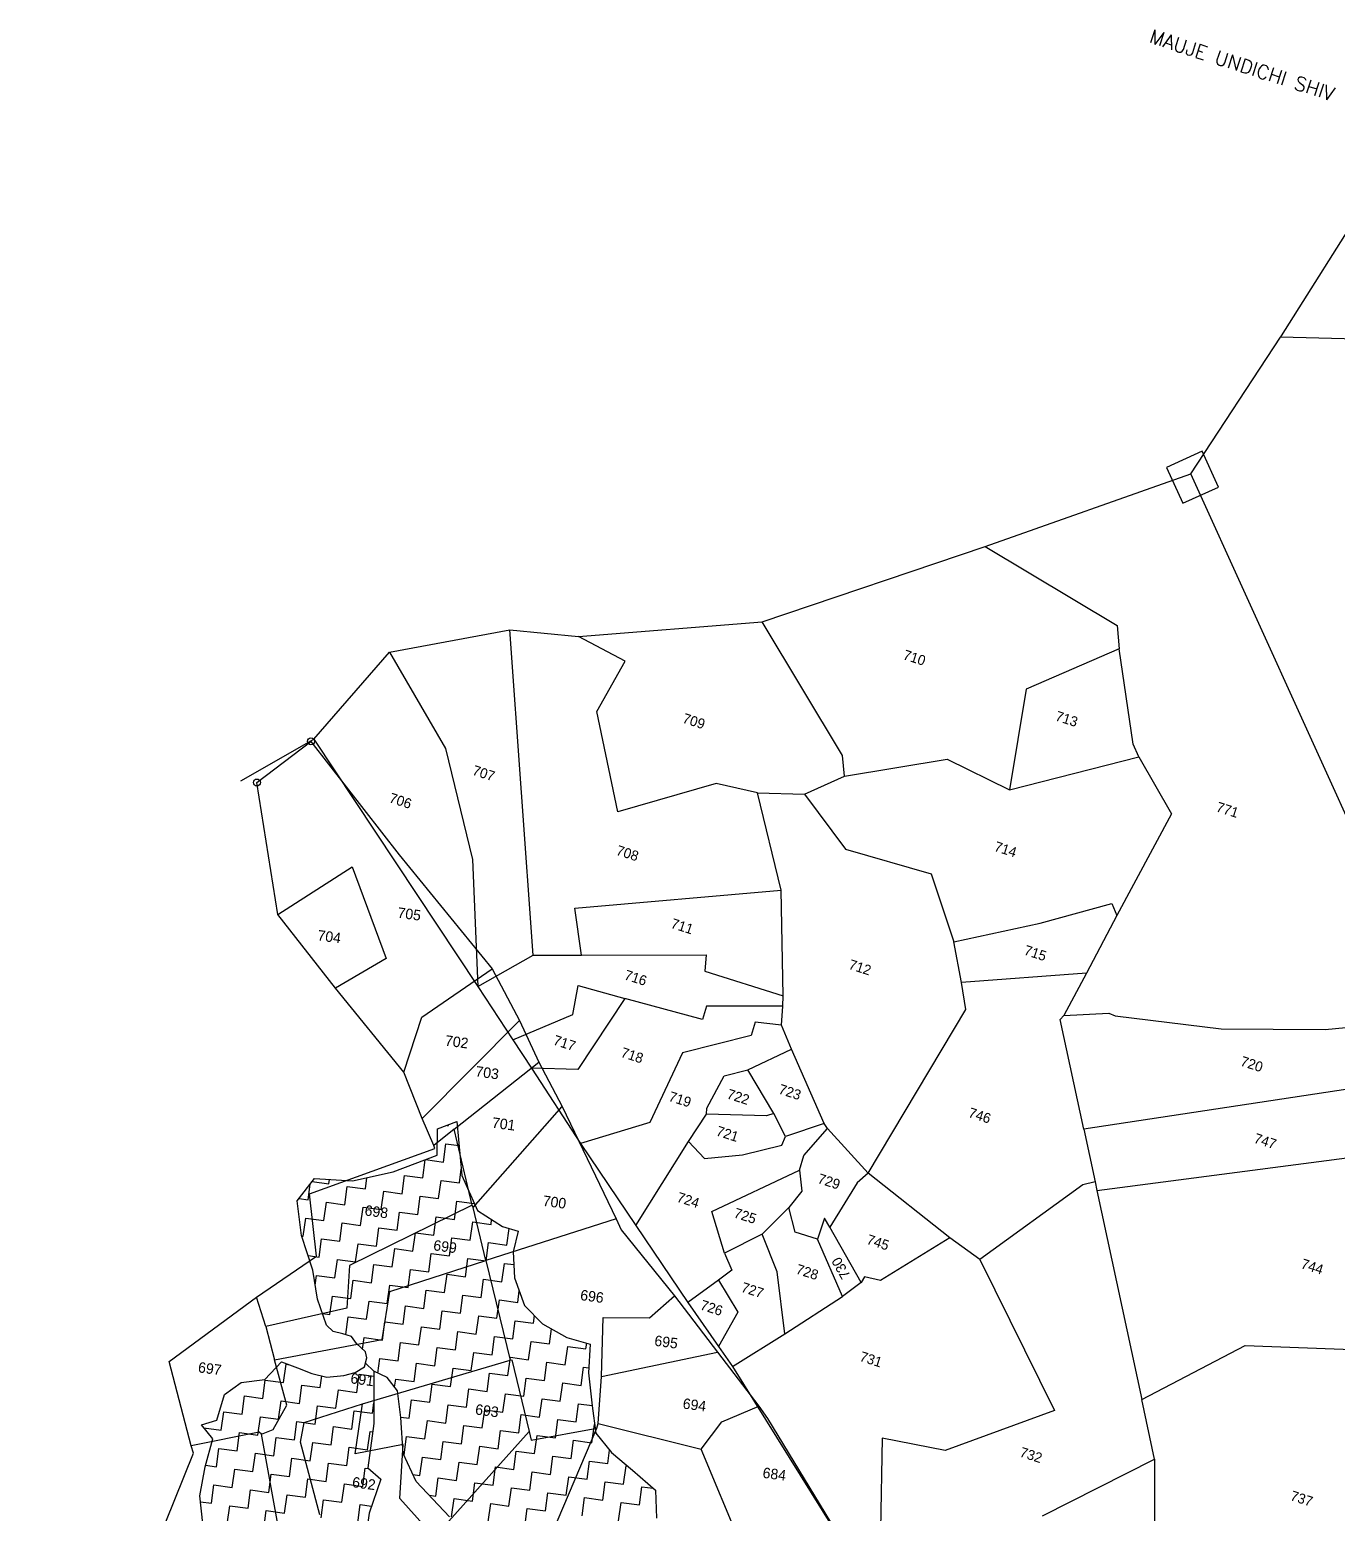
# Model space of a CAD drawing. Header units: metres. Extents: x 313073 to 315646, y 1903695 to 1906857.
# Drawn here: x 313334 to 313892, y 1905798 to 1906431 of the extents above; entities that cross this region are included whole.
import ezdxf

# ---------------------------------------------------------------- set-up
doc = ezdxf.new("R2010")
doc.units = ezdxf.units.M
for name, color, linetype in [('POLY_HATCH', 12, 'Continuous'), ('POLY_PARCEL', 6, 'Continuous'), ('POLY_WATER', 4, 'Continuous'), ('SYM_STONE', 1, 'Continuous'), ('TEXT_MAPOUT', 7, 'Continuous'), ('TEXT_PARCEL', 7, 'Continuous'), ('V_BOUND_LINE', 7, 'Continuous')]:
    doc.layers.add(name, color=color, linetype=linetype)
doc.styles.get("Standard").update_dxf_attribs({"font": 'simplex.shx'})
doc.styles.add('TEXT_MAP', font='')
doc.styles.get('TEXT_MAP').set_extended_font_data('Kruti Dev 050')

msp = doc.modelspace()

# ---------------------------------------------------------------- linework, layer by layer
for centre in [(313454.07, 1906127.08), (313431.03, 1906109.52)]:
    msp.add_circle(centre, 1.48)
at = {"layer": 'POLY_HATCH'}
for p, q in [((313507.92, 1905950.6), (313508.06, 1905961.76)), ((313508.06, 1905961.76), (313516.33, 1905964.93)), ((313516.33, 1905964.93), (313518.37, 1905941.98)), ((313489.07, 1905943.42), (313507.92, 1905950.6)), ((313471.72, 1905939.59), (313489.07, 1905943.42)), ((313448.19, 1905931.05), (313455.64, 1905940.6)), ((313455.64, 1905940.6), (313471.72, 1905939.59)), ((313518.37, 1905941.98), (313525.03, 1905926.98)), ((313450.07, 1905916.27), (313448.19, 1905931.05)), ((313525.03, 1905926.98), (313535.73, 1905920.21)), ((313535.73, 1905920.21), (313542.46, 1905918.15)), ((313542.46, 1905918.15), (313540.33, 1905909.35)), ((313454.88, 1905901.52), (313450.07, 1905916.27)), ((313540.33, 1905909.35), (313540.83, 1905898.31)), ((313456.89, 1905889.23), (313454.88, 1905901.52)), ((313540.83, 1905898.31), (313545.21, 1905886.54)), ((313460.73, 1905878.16), (313456.89, 1905889.23)), ((313545.21, 1905886.54), (313552.84, 1905878.72)), ((313463.5, 1905875.36), (313460.73, 1905878.16)), ((313467.68, 1905874.44), (313463.5, 1905875.36)), ((313471.39, 1905873.32), (313467.68, 1905874.44)), ((313473.54, 1905870.27), (313471.39, 1905873.32)), ((313552.84, 1905878.72), (313563.23, 1905872.83)), ((313477.34, 1905866.72), (313473.54, 1905870.27)), ((313563.23, 1905872.83), (313573.2, 1905869.92)), ((313573.2, 1905869.92), (313572.5, 1905857.78)), ((313434.39, 1905854.95), (313441.52, 1905862.47)), ((313441.52, 1905862.47), (313448.27, 1905859.94)), ((313476.83, 1905860.38), (313477.88, 1905864.1)), ((313477.27, 1905861.94), (313480.89, 1905858.49)), ((313477.88, 1905864.1), (313477.34, 1905866.72)), ((313424.28, 1905853.7), (313434.39, 1905854.95)), ((313448.27, 1905859.94), (313454.43, 1905857.53)), ((313454.43, 1905857.53), (313460.85, 1905855.98)), ((313460.85, 1905855.98), (313468.04, 1905856.59)), ((313468.04, 1905856.59), (313472.91, 1905857.94)), ((313472.91, 1905857.94), (313476.83, 1905860.38)), ((313480.89, 1905858.49), (313480.93, 1905836.16)), ((313486.6, 1905855.7), (313480.89, 1905858.49)), ((313490.92, 1905850.04), (313486.6, 1905855.7)), ((313572.5, 1905857.78), (313574.06, 1905843.68)), ((313413.95, 1905837.53), (313417.2, 1905848.48)), ((313417.2, 1905848.48), (313424.28, 1905853.7)), ((313492.44, 1905838.67), (313490.92, 1905850.04)), ((313574.06, 1905843.68), (313575.53, 1905832.09)), ((313407.31, 1905835.6), (313413.95, 1905837.53)), ((313412.26, 1905829.61), (313407.31, 1905835.6)), ((313480.93, 1905836.16), (313478.38, 1905817.23)), ((313493.42, 1905823.32), (313492.44, 1905838.67)), ((313408.87, 1905817.63), (313412.26, 1905829.61)), ((313575.53, 1905832.09), (313582.25, 1905823.76)), ((313498.92, 1905811.42), (313493.42, 1905823.32)), ((313582.25, 1905823.76), (313591.17, 1905816.19)), ((313406.68, 1905805.28), (313408.87, 1905817.63)), ((313478.38, 1905817.23), (313483.83, 1905812.43)), ((313591.17, 1905816.19), (313601, 1905807.65)), ((313483.83, 1905812.43), (313478.82, 1905797.89)), ((313513.14, 1905796.31), (313498.92, 1905811.42)), ((313407.92, 1905793.51), (313406.68, 1905805.28)), ((313601, 1905807.65), (313601.39, 1905795.79)), ((313478.82, 1905797.89), (313477.75, 1905789.91))]:
    msp.add_line(p, q, dxfattribs=at)
at = {"layer": 'POLY_HATCH', "linetype": 'Continuous'}
for p, q in [((313512.11, 1905963.31), (313512.71, 1905963.23)), ((313512.71, 1905963.23), (313512.76, 1905963.56)), ((313510.61, 1905947.63), (313511.66, 1905955.43)), ((313511.66, 1905955.43), (313517.24, 1905954.68)), ((313501.76, 1905940.88), (313502.81, 1905948.65)), ((313502.87, 1905948.68), (313510.61, 1905947.63)), ((313517.36, 1905938.79), (313518.14, 1905944.56)), ((313452.87, 1905931.58), (313453.76, 1905938.19)), ((313454.62, 1905939.29), (313461.72, 1905938.33)), ((313461.72, 1905938.33), (313461.97, 1905940.2)), ((313468.47, 1905929.48), (313469.52, 1905937.28)), ((313469.52, 1905937.28), (313477.32, 1905936.23)), ((313477.32, 1905936.23), (313477.95, 1905940.96)), ((313492.91, 1905934.14), (313493.96, 1905941.93)), ((313493.96, 1905941.93), (313501.76, 1905940.88)), ((313508.51, 1905932.04), (313509.56, 1905939.84)), ((313509.56, 1905939.84), (313517.36, 1905938.79)), ((313449.01, 1905932.1), (313452.87, 1905931.58)), ((313459.62, 1905922.74), (313460.67, 1905930.53)), ((313460.67, 1905930.53), (313468.47, 1905929.48)), ((313484.07, 1905927.39), (313485.12, 1905935.18)), ((313485.12, 1905935.18), (313492.91, 1905934.14)), ((313499.66, 1905925.29), (313500.71, 1905933.09)), ((313500.71, 1905933.09), (313508.51, 1905932.04)), ((313515.26, 1905923.19), (313516.31, 1905930.99)), ((313516.31, 1905930.99), (313523.69, 1905929.99)), ((313450.77, 1905915.99), (313451.82, 1905923.78)), ((313451.82, 1905923.78), (313459.62, 1905922.74)), ((313475.22, 1905920.64), (313476.27, 1905928.44)), ((313476.27, 1905928.44), (313484.07, 1905927.39)), ((313490.82, 1905918.54), (313491.87, 1905926.34)), ((313491.87, 1905926.34), (313499.66, 1905925.29)), ((313506.41, 1905916.44), (313507.46, 1905924.24)), ((313507.46, 1905924.24), (313515.26, 1905923.19)), ((313466.37, 1905913.89), (313467.42, 1905921.69)), ((313467.42, 1905921.69), (313475.22, 1905920.64)), ((313481.97, 1905911.79), (313483.02, 1905919.59)), ((313483.02, 1905919.59), (313490.82, 1905918.54)), ((313497.57, 1905909.69), (313498.61, 1905917.49)), ((313498.61, 1905917.49), (313506.41, 1905916.44)), ((313522.01, 1905914.34), (313523.06, 1905922.14)), ((313523.06, 1905922.14), (313530.86, 1905921.09)), ((313530.86, 1905921.09), (313531.13, 1905923.11)), ((313537.61, 1905912.24), (313538.57, 1905919.34)), ((313450.13, 1905916.07), (313450.77, 1905915.99)), ((313457.52, 1905907.14), (313458.57, 1905914.94)), ((313458.57, 1905914.94), (313466.37, 1905913.89)), ((313473.12, 1905905.04), (313474.17, 1905912.84)), ((313474.17, 1905912.84), (313481.97, 1905911.79)), ((313513.16, 1905907.59), (313514.21, 1905915.39)), ((313514.21, 1905915.39), (313522.01, 1905914.34)), ((313528.76, 1905905.49), (313529.81, 1905913.29)), ((313529.81, 1905913.29), (313537.61, 1905912.24)), ((313452.84, 1905907.77), (313457.52, 1905907.14)), ((313464.27, 1905898.29), (313465.32, 1905906.09)), ((313465.32, 1905906.09), (313473.12, 1905905.04)), ((313488.72, 1905902.94), (313489.77, 1905910.74)), ((313489.77, 1905910.74), (313497.57, 1905909.69)), ((313504.31, 1905900.84), (313505.36, 1905908.64)), ((313505.36, 1905908.64), (313513.16, 1905907.59)), ((313519.91, 1905898.74), (313520.96, 1905906.54)), ((313520.96, 1905906.54), (313528.76, 1905905.49)), ((313455.91, 1905895.19), (313456.47, 1905899.34)), ((313456.47, 1905899.34), (313464.27, 1905898.29)), ((313479.87, 1905896.19), (313480.92, 1905903.99)), ((313480.92, 1905903.99), (313488.72, 1905902.94)), ((313495.47, 1905894.09), (313496.52, 1905901.89)), ((313496.52, 1905901.89), (313504.31, 1905900.84)), ((313511.06, 1905891.99), (313512.11, 1905899.79)), ((313512.11, 1905899.79), (313519.91, 1905898.74)), ((313535.51, 1905896.64), (313536.56, 1905904.44)), ((313536.56, 1905904.44), (313540.58, 1905903.9)), ((313471.02, 1905889.44), (313472.07, 1905897.24)), ((313472.07, 1905897.24), (313479.87, 1905896.19)), ((313486.62, 1905887.34), (313487.67, 1905895.14)), ((313487.67, 1905895.14), (313495.47, 1905894.09)), ((313502.22, 1905885.24), (313503.27, 1905893.04)), ((313503.27, 1905893.04), (313511.06, 1905891.99)), ((313526.66, 1905889.89), (313527.71, 1905897.69)), ((313527.71, 1905897.69), (313535.51, 1905896.64)), ((313542.26, 1905887.79), (313542.92, 1905892.69)), ((313462.17, 1905882.69), (313463.22, 1905890.49)), ((313463.22, 1905890.49), (313471.02, 1905889.44)), ((313477.77, 1905880.59), (313478.82, 1905888.39)), ((313478.82, 1905888.39), (313486.62, 1905887.34)), ((313493.37, 1905878.49), (313494.42, 1905886.29)), ((313494.42, 1905886.29), (313502.22, 1905885.24)), ((313517.81, 1905883.14), (313518.86, 1905890.94)), ((313518.86, 1905890.94), (313526.66, 1905889.89)), ((313533.41, 1905881.04), (313534.46, 1905888.84)), ((313534.46, 1905888.84), (313542.26, 1905887.79)), ((313459.01, 1905883.11), (313462.17, 1905882.69)), ((313468.95, 1905874.05), (313469.97, 1905881.64)), ((313469.97, 1905881.64), (313477.77, 1905880.59)), ((313484.52, 1905871.74), (313485.57, 1905879.54)), ((313485.57, 1905879.54), (313493.37, 1905878.49)), ((313508.97, 1905876.39), (313510.01, 1905884.19)), ((313510.01, 1905884.19), (313517.81, 1905883.14)), ((313524.56, 1905874.29), (313525.61, 1905882.09)), ((313525.61, 1905882.09), (313533.41, 1905881.04)), ((313540.16, 1905872.19), (313541.21, 1905879.99)), ((313541.21, 1905879.99), (313549.01, 1905878.94)), ((313549.01, 1905878.94), (313549.45, 1905882.19)), ((313500.12, 1905869.64), (313501.17, 1905877.44)), ((313501.17, 1905877.44), (313508.97, 1905876.39)), ((313515.72, 1905867.54), (313516.76, 1905875.34)), ((313516.76, 1905875.34), (313524.56, 1905874.29)), ((313531.31, 1905865.44), (313532.36, 1905873.24)), ((313532.36, 1905873.24), (313540.16, 1905872.19)), ((313555.76, 1905870.09), (313556.63, 1905876.57)), ((313476.06, 1905867.91), (313476.72, 1905872.79)), ((313476.72, 1905872.79), (313484.52, 1905871.74)), ((313491.27, 1905862.89), (313492.32, 1905870.69)), ((313492.32, 1905870.69), (313500.12, 1905869.64)), ((313506.87, 1905860.79), (313507.92, 1905868.59)), ((313507.92, 1905868.59), (313515.72, 1905867.54)), ((313546.91, 1905863.34), (313547.96, 1905871.14)), ((313547.96, 1905871.14), (313555.76, 1905870.09)), ((313562.51, 1905861.24), (313563.56, 1905869.04)), ((313563.56, 1905869.04), (313571.36, 1905867.99)), ((313571.36, 1905867.99), (313571.68, 1905870.36)), ((313442.37, 1905853.59), (313443.42, 1905861.39)), ((313443.42, 1905861.39), (313444.97, 1905861.18)), ((313482.62, 1905857.65), (313483.47, 1905863.94)), ((313483.47, 1905863.94), (313491.27, 1905862.89)), ((313498.02, 1905854.04), (313499.07, 1905861.84)), ((313499.07, 1905861.84), (313506.87, 1905860.79)), ((313522.46, 1905858.69), (313523.51, 1905866.49)), ((313523.51, 1905866.49), (313531.31, 1905865.44)), ((313538.06, 1905856.59), (313539.11, 1905864.39)), ((313539.11, 1905864.39), (313546.91, 1905863.34)), ((313553.66, 1905854.49), (313554.71, 1905862.29)), ((313554.71, 1905862.29), (313562.51, 1905861.24)), ((313433.52, 1905846.84), (313434.57, 1905854.64)), ((313434.57, 1905854.64), (313442.37, 1905853.59)), ((313457.97, 1905851.49), (313458.65, 1905856.51)), ((313473.57, 1905849.39), (313474.62, 1905857.19)), ((313474.62, 1905857.19), (313480.89, 1905856.35)), ((313489.74, 1905851.58), (313490.22, 1905855.09)), ((313490.22, 1905855.09), (313498.02, 1905854.04)), ((313513.62, 1905851.94), (313514.67, 1905859.74)), ((313514.67, 1905859.74), (313522.46, 1905858.69)), ((313529.21, 1905849.84), (313530.26, 1905857.64)), ((313530.26, 1905857.64), (313538.06, 1905856.59)), ((313544.81, 1905847.74), (313545.86, 1905855.54)), ((313545.86, 1905855.54), (313553.66, 1905854.49)), ((313569.26, 1905852.39), (313570.31, 1905860.19)), ((313570.31, 1905860.19), (313572.62, 1905859.88)), ((313417.84, 1905848.95), (313417.92, 1905848.94)), ((313417.92, 1905848.94), (313417.93, 1905849.02)), ((313424.67, 1905840.09), (313425.72, 1905847.89)), ((313425.72, 1905847.89), (313433.52, 1905846.84)), ((313449.12, 1905844.74), (313450.17, 1905852.54)), ((313450.17, 1905852.54), (313457.97, 1905851.49)), ((313464.72, 1905842.64), (313465.77, 1905850.44)), ((313465.77, 1905850.44), (313473.57, 1905849.39)), ((313504.77, 1905845.19), (313505.82, 1905852.99)), ((313505.82, 1905852.99), (313513.62, 1905851.94)), ((313520.37, 1905843.09), (313521.42, 1905850.89)), ((313521.42, 1905850.89), (313529.21, 1905849.84)), ((313535.96, 1905840.99), (313537.01, 1905848.79)), ((313537.01, 1905848.79), (313544.81, 1905847.74)), ((313560.41, 1905845.64), (313561.46, 1905853.44)), ((313561.46, 1905853.44), (313569.26, 1905852.39)), ((313440.27, 1905837.99), (313441.32, 1905845.79)), ((313441.32, 1905845.79), (313449.12, 1905844.74)), ((313455.87, 1905835.89), (313456.92, 1905843.69)), ((313456.92, 1905843.69), (313464.72, 1905842.64)), ((313471.47, 1905833.79), (313472.52, 1905841.59)), ((313472.52, 1905841.59), (313480.32, 1905840.54)), ((313480.32, 1905840.54), (313480.91, 1905844.95)), ((313495.92, 1905838.44), (313496.97, 1905846.24)), ((313496.97, 1905846.24), (313504.77, 1905845.19)), ((313511.52, 1905836.34), (313512.57, 1905844.14)), ((313512.57, 1905844.14), (313520.37, 1905843.09)), ((313527.12, 1905834.24), (313528.16, 1905842.04)), ((313528.16, 1905842.04), (313535.96, 1905840.99)), ((313551.56, 1905838.89), (313552.61, 1905846.69)), ((313552.61, 1905846.69), (313560.41, 1905845.64)), ((313567.16, 1905836.8), (313568.21, 1905844.59)), ((313568.21, 1905844.59), (313574.04, 1905843.81)), ((313415.82, 1905833.34), (313416.87, 1905841.14)), ((313416.87, 1905841.14), (313424.67, 1905840.09)), ((313431.42, 1905831.24), (313432.47, 1905839.04)), ((313432.47, 1905839.04), (313440.27, 1905837.99)), ((313447.02, 1905829.14), (313448.07, 1905836.94)), ((313448.07, 1905836.94), (313455.87, 1905835.89)), ((313492.4, 1905838.92), (313495.92, 1905838.44)), ((313502.67, 1905829.59), (313503.72, 1905837.39)), ((313503.72, 1905837.39), (313511.52, 1905836.34)), ((313518.27, 1905827.49), (313519.32, 1905835.29)), ((313519.32, 1905835.29), (313527.12, 1905834.24)), ((313542.71, 1905832.15), (313543.76, 1905839.94)), ((313543.76, 1905839.94), (313551.56, 1905838.89)), ((313558.31, 1905830.05), (313559.36, 1905837.85)), ((313559.36, 1905837.85), (313567.16, 1905836.8)), ((313573.91, 1905827.95), (313574.96, 1905835.75)), ((313574.96, 1905835.75), (313575.07, 1905835.73)), ((313408.35, 1905834.35), (313415.82, 1905833.34)), ((313422.57, 1905824.49), (313423.62, 1905832.29)), ((313423.62, 1905832.29), (313431.42, 1905831.24)), ((313438.17, 1905822.39), (313439.22, 1905830.19)), ((313439.22, 1905830.19), (313447.02, 1905829.14)), ((313462.62, 1905827.04), (313463.67, 1905834.84)), ((313463.67, 1905834.84), (313471.47, 1905833.79)), ((313478.22, 1905824.94), (313479.27, 1905832.74)), ((313479.27, 1905832.74), (313480.45, 1905832.58)), ((313493.82, 1905822.84), (313494.87, 1905830.64)), ((313494.87, 1905830.64), (313502.67, 1905829.59)), ((313533.86, 1905825.4), (313534.91, 1905833.19)), ((313534.91, 1905833.19), (313542.71, 1905832.15)), ((313549.46, 1905823.3), (313550.51, 1905831.1)), ((313550.51, 1905831.1), (313558.31, 1905830.05)), ((313565.06, 1905821.2), (313566.11, 1905829)), ((313566.11, 1905829), (313573.91, 1905827.95)), ((313413.72, 1905817.74), (313414.77, 1905825.54)), ((313414.77, 1905825.54), (313422.57, 1905824.49)), ((313429.32, 1905815.64), (313430.37, 1905823.44)), ((313430.37, 1905823.44), (313438.17, 1905822.39)), ((313453.77, 1905820.29), (313454.82, 1905828.09)), ((313454.82, 1905828.09), (313462.62, 1905827.04)), ((313469.37, 1905818.19), (313470.42, 1905825.99)), ((313470.42, 1905825.99), (313478.22, 1905824.94)), ((313493.62, 1905822.87), (313493.82, 1905822.84)), ((313509.42, 1905820.75), (313510.47, 1905828.54)), ((313510.47, 1905828.54), (313518.27, 1905827.49)), ((313525.02, 1905818.65), (313526.07, 1905826.45)), ((313526.07, 1905826.45), (313533.86, 1905825.4)), ((313540.61, 1905816.55), (313541.66, 1905824.35)), ((313541.66, 1905824.35), (313549.46, 1905823.3)), ((313580.66, 1905819.1), (313581.43, 1905824.79)), ((313409.08, 1905818.37), (313413.72, 1905817.74)), ((313420.47, 1905808.89), (313421.52, 1905816.69)), ((313421.52, 1905816.69), (313429.32, 1905815.64)), ((313444.92, 1905813.54), (313445.97, 1905821.34)), ((313445.97, 1905821.34), (313453.77, 1905820.29)), ((313460.52, 1905811.44), (313461.57, 1905819.24)), ((313461.57, 1905819.24), (313469.37, 1905818.19)), ((313476.12, 1905809.34), (313477.17, 1905817.14)), ((313477.17, 1905817.14), (313478.71, 1905816.94)), ((313500.57, 1905814), (313501.62, 1905821.79)), ((313501.62, 1905821.79), (313509.42, 1905820.75)), ((313516.17, 1905811.9), (313517.22, 1905819.7)), ((313517.22, 1905819.7), (313525.02, 1905818.65)), ((313531.77, 1905809.8), (313532.82, 1905817.6)), ((313532.82, 1905817.6), (313540.61, 1905816.55)), ((313556.21, 1905814.45), (313557.26, 1905822.25)), ((313557.26, 1905822.25), (313565.06, 1905821.2)), ((313571.81, 1905812.35), (313572.86, 1905820.15)), ((313572.86, 1905820.15), (313580.66, 1905819.1)), ((313587.41, 1905810.25), (313588.46, 1905818.05)), ((313588.46, 1905818.05), (313589.08, 1905817.96)), ((313411.63, 1905802.14), (313412.68, 1905809.94)), ((313412.68, 1905809.94), (313420.47, 1905808.89)), ((313436.07, 1905806.79), (313437.12, 1905814.59)), ((313437.12, 1905814.59), (313444.92, 1905813.54)), ((313451.67, 1905804.69), (313452.72, 1905812.49)), ((313452.72, 1905812.49), (313460.52, 1905811.44)), ((313467.27, 1905802.6), (313468.32, 1905810.39)), ((313468.32, 1905810.39), (313476.12, 1905809.34)), ((313497.54, 1905814.4), (313500.57, 1905814)), ((313507.32, 1905805.15), (313508.37, 1905812.95)), ((313508.37, 1905812.95), (313516.17, 1905811.9)), ((313522.92, 1905803.05), (313523.97, 1905810.85)), ((313523.97, 1905810.85), (313531.77, 1905809.8)), ((313547.36, 1905807.7), (313548.41, 1905815.5)), ((313548.41, 1905815.5), (313556.21, 1905814.45)), ((313562.96, 1905805.6), (313564.01, 1905813.4)), ((313564.01, 1905813.4), (313571.81, 1905812.35)), ((313578.56, 1905803.5), (313579.61, 1905811.3)), ((313579.61, 1905811.3), (313587.41, 1905810.25)), ((313427.22, 1905800.04), (313428.27, 1905807.84)), ((313428.27, 1905807.84), (313436.07, 1905806.79)), ((313442.82, 1905797.94), (313443.87, 1905805.74)), ((313443.87, 1905805.74), (313451.67, 1905804.69)), ((313458.42, 1905795.85), (313459.47, 1905803.64)), ((313459.47, 1905803.64), (313467.27, 1905802.6)), ((313504.46, 1905805.53), (313507.32, 1905805.15)), ((313514.07, 1905796.3), (313515.12, 1905804.1)), ((313515.12, 1905804.1), (313522.92, 1905803.05)), ((313538.52, 1905800.95), (313539.56, 1905808.75)), ((313539.56, 1905808.75), (313547.36, 1905807.7)), ((313554.11, 1905798.85), (313555.16, 1905806.65)), ((313555.16, 1905806.65), (313562.96, 1905805.6)), ((313569.71, 1905796.75), (313570.76, 1905804.55)), ((313570.76, 1905804.55), (313578.56, 1905803.5)), ((313594.16, 1905801.4), (313595.21, 1905809.2)), ((313595.21, 1905809.2), (313599.96, 1905808.56)), ((313406.95, 1905802.77), (313411.63, 1905802.14)), ((313418.38, 1905793.29), (313419.43, 1905801.09)), ((313419.43, 1905801.09), (313427.22, 1905800.04)), ((313433.97, 1905791.2), (313435.02, 1905798.99)), ((313435.02, 1905798.99), (313442.82, 1905797.94)), ((313474.02, 1905793.75), (313475.07, 1905801.55)), ((313475.07, 1905801.55), (313479.86, 1905800.9)), ((313529.67, 1905794.2), (313530.72, 1905802)), ((313530.72, 1905802), (313538.52, 1905800.95)), ((313545.26, 1905792.1), (313546.31, 1905799.9)), ((313546.31, 1905799.9), (313554.11, 1905798.85)), ((313585.31, 1905794.65), (313586.36, 1905802.45)), ((313586.36, 1905802.45), (313594.16, 1905801.4))]:
    msp.add_line(p, q, dxfattribs=at)
at = {"layer": 'POLY_PARCEL'}
for p, q in [((313944.47, 1906297.48), (313867.67, 1906299.52)), ((313934.85, 1906008.82), (313829.41, 1906241.17)), ((313741.61, 1906210.14), (313797.9, 1906176.54)), ((313680.81, 1906121.05), (313646.45, 1906178.01)), ((313548.8, 1906035.9), (313538.84, 1906174.58)), ((313588.14, 1906161.32), (313568.13, 1906171.73)), ((313797.9, 1906176.54), (313798.85, 1906166.56)), ((313487.59, 1906165.07), (313511.42, 1906123.99)), ((313798.85, 1906166.56), (313759.17, 1906149.35)), ((313804.83, 1906125.91), (313798.85, 1906166.56)), ((313576.02, 1906139.78), (313588.14, 1906161.32)), ((313759.17, 1906149.35), (313752.04, 1906106.46)), ((313585.01, 1906097.02), (313576.02, 1906139.78)), ((313454.07, 1906127.08), (313491.67, 1906078.74)), ((313455.24, 1906128.07), (313525.28, 1906022.57)), ((313511.42, 1906123.99), (313522.9, 1906076.64)), ((313681.6, 1906112.19), (313680.81, 1906121.05)), ((313752.04, 1906106.46), (313807.12, 1906120.41)), ((313807.12, 1906120.41), (313804.83, 1906125.91)), ((313807.12, 1906120.41), (313821.11, 1906096.2)), ((313681.6, 1906112.19), (313725.45, 1906119.52)), ((313725.45, 1906119.52), (313752.04, 1906106.46)), ((313626.86, 1906109.16), (313585.01, 1906097.02)), ((313644.54, 1906105.15), (313626.86, 1906109.16)), ((313664.58, 1906104.49), (313681.6, 1906112.19)), ((313654.6, 1906063.55), (313644.54, 1906105.15)), ((313644.54, 1906105.15), (313664.58, 1906104.49)), ((313664.58, 1906104.49), (313682.04, 1906081.03)), ((313821.11, 1906096.2), (313797.74, 1906052.85)), ((313491.67, 1906078.74), (313531.39, 1906030.08)), ((313522.9, 1906076.64), (313525.28, 1906022.57)), ((313682.04, 1906081.03), (313718.58, 1906070.51)), ((313439.99, 1906053.23), (313471.61, 1906073.59)), ((313471.61, 1906073.59), (313486.09, 1906034.53)), ((313718.58, 1906070.51), (313728.33, 1906041.64)), ((313566.55, 1906055.87), (313654.6, 1906063.55)), ((313655.52, 1906018.6), (313654.6, 1906063.55)), ((313765.12, 1906049.6), (313795.67, 1906057.87)), ((313795.67, 1906057.87), (313797.74, 1906052.85)), ((313569.44, 1906035.86), (313566.55, 1906055.87)), ((313797.74, 1906052.85), (313784.84, 1906028.28)), ((313728.33, 1906041.64), (313765.12, 1906049.6)), ((313731.52, 1906024.18), (313728.33, 1906041.64)), ((313486.09, 1906034.53), (313464.55, 1906021.82)), ((313525.28, 1906022.57), (313548.8, 1906035.9)), ((313548.8, 1906035.9), (313569.44, 1906035.86)), ((313569.44, 1906035.86), (313622.58, 1906036.06)), ((313622.58, 1906036.06), (313622.08, 1906029.1)), ((313501.32, 1906009.47), (313531.39, 1906030.08)), ((313531.39, 1906030.08), (313542.97, 1906007.97)), ((313622.08, 1906029.1), (313655.52, 1906018.6)), ((313784.84, 1906028.28), (313731.52, 1906024.18)), ((313784.84, 1906028.28), (313775.15, 1906010.13)), ((313525.28, 1906022.57), (313540.15, 1905999.82)), ((313565.7, 1906010.65), (313568.05, 1906022.93)), ((313568.05, 1906022.93), (313587.92, 1906017.42)), ((313733.44, 1906012.67), (313731.52, 1906024.18)), ((313587.92, 1906017.42), (313567.85, 1905987.09)), ((313621.1, 1906008.51), (313587.92, 1906017.42)), ((313622.71, 1906014.07), (313621.1, 1906008.51)), ((313655.27, 1906014.1), (313622.71, 1906014.07)), ((313654.81, 1906005.99), (313655.27, 1906014.1)), ((313655.27, 1906014.1), (313655.52, 1906018.6)), ((313691.7, 1905942.87), (313733.44, 1906012.67)), ((313493.71, 1905985.96), (313501.32, 1906009.47)), ((313501.49, 1905966.24), (313542.97, 1906007.97)), ((313540.15, 1905999.82), (313565.7, 1906010.65)), ((313542.97, 1906007.97), (313551.24, 1905990.24)), ((313643.55, 1906007.26), (313641.88, 1906001.6)), ((313654.81, 1906005.99), (313643.55, 1906007.26)), ((313659.05, 1905995.77), (313654.81, 1906005.99)), ((313773.69, 1906008.43), (313775.15, 1906010.13)), ((313783.78, 1905961.75), (313773.69, 1906008.43)), ((313775.15, 1906010.13), (313794.44, 1906011.21)), ((313794.44, 1906011.21), (313797.05, 1906010)), ((313797.05, 1906010), (313842.25, 1906004.48)), ((313886.62, 1906004.22), (313934.85, 1906008.82)), ((313540.15, 1905999.82), (313548.11, 1905987.63)), ((313641.88, 1906001.6), (313612.49, 1905994.27)), ((313842.25, 1906004.48), (313886.62, 1906004.22)), ((313612.49, 1905994.27), (313598.62, 1905964.53)), ((313640.43, 1905987.03), (313659.05, 1905995.77)), ((313672.92, 1905964.16), (313659.05, 1905995.77)), ((313515.19, 1905961.64), (313551.24, 1905990.24)), ((313567.85, 1905987.09), (313548.11, 1905987.63)), ((313548.11, 1905987.63), (313569.04, 1905955.62)), ((313551.24, 1905990.24), (313561.19, 1905971.29)), ((313630.28, 1905984.4), (313640.43, 1905987.03)), ((313651.55, 1905968.4), (313640.43, 1905987.03)), ((313622.95, 1905970.6), (313630.28, 1905984.4)), ((313921.65, 1905982.63), (313783.78, 1905961.75)), ((313523.29, 1905928.33), (313561.19, 1905971.29)), ((313561.19, 1905971.29), (313584.19, 1905923.44)), ((313615.14, 1905956.47), (313622.77, 1905968.13)), ((313622.77, 1905968.13), (313622.95, 1905970.6)), ((313648.41, 1905967.35), (313622.77, 1905968.13)), ((313651.55, 1905968.4), (313648.41, 1905967.35)), ((313656.49, 1905958.55), (313651.55, 1905968.4)), ((313598.62, 1905964.53), (313569.04, 1905955.62)), ((313672.92, 1905964.16), (313656.49, 1905958.55)), ((313664.35, 1905950.41), (313674.41, 1905961.91)), ((313674.41, 1905961.91), (313672.92, 1905964.16)), ((313674.41, 1905961.91), (313691.7, 1905942.87)), ((313783.78, 1905961.75), (313788.55, 1905939.16)), ((313515.19, 1905961.64), (313506.43, 1905954.7)), ((313522.83, 1905929.26), (313515.19, 1905961.64)), ((313569.04, 1905955.62), (313569.06, 1905955.59)), ((313569.06, 1905955.59), (313592.58, 1905920.61)), ((313592.58, 1905920.61), (313615.14, 1905956.47)), ((313615.14, 1905956.47), (313621.89, 1905949.12)), ((313654.97, 1905954.89), (313656.49, 1905958.55)), ((313621.89, 1905949.12), (313638.14, 1905950.67)), ((313638.14, 1905950.67), (313654.97, 1905954.89)), ((313662.51, 1905944.22), (313664.35, 1905950.41)), ((313789.33, 1905935.48), (313927.05, 1905953.49)), ((313625.05, 1905926.51), (313662.51, 1905944.22)), ((313662.51, 1905944.22), (313663.43, 1905935.27)), ((313691.7, 1905942.87), (313687.07, 1905938.8)), ((313726.57, 1905915.31), (313691.7, 1905942.87)), ((313687.07, 1905938.8), (313675.33, 1905919.84)), ((313783.35, 1905938), (313739.42, 1905906.15)), ((313788.55, 1905939.16), (313783.35, 1905938)), ((313788.55, 1905939.16), (313789.33, 1905935.48)), ((313663.43, 1905935.27), (313657.96, 1905928.29)), ((313789.33, 1905935.48), (313808.49, 1905846.38)), ((313522.83, 1905929.26), (313470.43, 1905903.54)), ((313523.29, 1905928.33), (313522.83, 1905929.26)), ((313528.67, 1905905.66), (313523.29, 1905928.33)), ((313630.43, 1905908.85), (313625.05, 1905926.51)), ((313657.96, 1905928.29), (313646.48, 1905916.95)), ((313660.6, 1905917.7), (313657.96, 1905928.29)), ((313584.19, 1905923.44), (313528.67, 1905905.66)), ((313584.19, 1905923.44), (313586.41, 1905918.71)), ((313586.41, 1905918.71), (313609.11, 1905890.57)), ((313592.58, 1905920.61), (313614.87, 1905887.78)), ((313670.06, 1905914.75), (313660.6, 1905917.7)), ((313673.16, 1905923.68), (313670.06, 1905914.75)), ((313675.33, 1905919.84), (313673.16, 1905923.68)), ((313688.68, 1905896.26), (313675.33, 1905919.84)), ((313646.48, 1905916.95), (313630.43, 1905908.85)), ((313652.87, 1905900.77), (313646.48, 1905916.95)), ((313680.74, 1905890.26), (313670.06, 1905914.75)), ((313726.57, 1905915.31), (313696.94, 1905897.14)), ((313739.42, 1905906.15), (313726.57, 1905915.31)), ((313487.7, 1905892.5), (313528.67, 1905905.66)), ((313528.67, 1905905.66), (313539, 1905863.13)), ((313630.43, 1905908.85), (313633.65, 1905901.51)), ((313739.42, 1905906.15), (313771.15, 1905841.64)), ((313470.43, 1905903.54), (313469.43, 1905885.36)), ((313633.65, 1905901.51), (313627.9, 1905897.31)), ((313656.16, 1905874.38), (313652.87, 1905900.77)), ((313690.21, 1905898.72), (313688.68, 1905896.26)), ((313696.94, 1905897.14), (313690.21, 1905898.72)), ((313484.43, 1905871.94), (313487.7, 1905892.5)), ((313627.9, 1905897.31), (313614.87, 1905887.78)), ((313627.9, 1905897.31), (313636.2, 1905883.66)), ((313688.68, 1905896.26), (313680.74, 1905890.26)), ((313434.84, 1905877.45), (313430.85, 1905890.04)), ((313598.47, 1905881.22), (313609.11, 1905890.57)), ((313609.11, 1905890.57), (313627.44, 1905866.56)), ((313614.87, 1905887.78), (313627.93, 1905868.92)), ((313656.16, 1905874.38), (313680.74, 1905890.26)), ((313469.43, 1905885.36), (313434.84, 1905877.45)), ((313577.95, 1905856.22), (313578.72, 1905881.41)), ((313578.72, 1905881.41), (313598.47, 1905881.22)), ((313636.2, 1905883.66), (313627.93, 1905868.92)), ((313434.84, 1905877.45), (313438.47, 1905863.3)), ((313633.82, 1905860.42), (313656.16, 1905874.38)), ((313438.47, 1905863.3), (313484.43, 1905871.94)), ((313627.93, 1905868.92), (313633.82, 1905860.42)), ((313808.49, 1905846.38), (313852.52, 1905869.35)), ((313852.52, 1905869.35), (313917.91, 1905866.95)), ((313443.76, 1905843.93), (313438.47, 1905863.3)), ((313476.09, 1905844.57), (313539, 1905863.13)), ((313539, 1905863.13), (313539.7, 1905863.33)), ((313539.7, 1905863.33), (313547.15, 1905832.74)), ((313577.95, 1905856.22), (313627.44, 1905866.56)), ((313627.44, 1905866.56), (313645.12, 1905843.61)), ((313576.5, 1905836.13), (313577.95, 1905856.22)), ((313633.82, 1905860.42), (313690.67, 1905769.37)), ((313437.95, 1905833.65), (313443.76, 1905843.93)), ((313451.16, 1905836.54), (313476.09, 1905844.57)), ((313472.86, 1905823.28), (313476.09, 1905844.57)), ((313629.38, 1905836.88), (313645.12, 1905843.61)), ((313645.12, 1905843.61), (313648.84, 1905838.29)), ((313771.15, 1905841.64), (313724.59, 1905824.57)), ((313813.9, 1905820.91), (313808.49, 1905846.38)), ((313449.65, 1905828.19), (313451.16, 1905836.54)), ((313575.99, 1905834.11), (313576.5, 1905836.13)), ((313576.5, 1905836.13), (313620.46, 1905825.21)), ((313620.46, 1905825.21), (313629.38, 1905836.88)), ((313648.84, 1905838.29), (313680.12, 1905786.86)), ((313431.9, 1905832.39), (313402.9, 1905826.58)), ((313432.94, 1905831.65), (313431.9, 1905832.39)), ((313432.94, 1905831.65), (313437.95, 1905833.65)), ((313439.92, 1905793.17), (313432.94, 1905831.65)), ((313547.15, 1905832.74), (313506.69, 1905787.69)), ((313545.43, 1905762.18), (313575.99, 1905834.11)), ((313547.15, 1905832.74), (313548.04, 1905829.07)), ((313548.04, 1905829.07), (313575.99, 1905834.11)), ((313697.7, 1905829.95), (313697, 1905790.93)), ((313724.59, 1905824.57), (313697.7, 1905829.95)), ((313457.81, 1905797.23), (313449.65, 1905828.19)), ((313493.38, 1905827.13), (313472.86, 1905823.28)), ((313491.96, 1905804.14), (313493.38, 1905827.13)), ((313645.4, 1905765.66), (313620.46, 1905825.21)), ((313766.11, 1905796.72), (313813.9, 1905820.91)), ((313813.9, 1905820.91), (313813.8, 1905789.61)), ((313506.69, 1905787.69), (313491.96, 1905804.14))]:
    msp.add_line(p, q, dxfattribs=at)
at = {"layer": 'POLY_WATER'}
for p, q in [((313431.03, 1906109.52), (313454.07, 1906127.08)), ((313439.99, 1906053.23), (313431.03, 1906109.52)), ((313464.55, 1906021.82), (313439.99, 1906053.23)), ((313493.71, 1905985.96), (313464.55, 1906021.82)), ((313501.49, 1905966.24), (313493.71, 1905985.96)), ((313506.43, 1905954.7), (313501.49, 1905966.24)), ((313453.38, 1905934.15), (313506.88, 1905953.45)), ((313506.88, 1905953.45), (313506.43, 1905954.7)), ((313456.46, 1905907.57), (313453.38, 1905934.15)), ((313430.85, 1905890.04), (313456.46, 1905907.57)), ((313393.53, 1905862.58), (313430.85, 1905890.04)), ((313402.9, 1905826.58), (313393.53, 1905862.58)), ((313334.08, 1905649.37), (313403.89, 1905823.46)), ((313403.89, 1905823.46), (313402.9, 1905826.58))]:
    msp.add_line(p, q, dxfattribs=at)
at = {"layer": 'SYM_STONE'}
for p, q in [((313834.26, 1906250.87), (313818.94, 1906243.91)), ((313841.22, 1906235.54), (313834.26, 1906250.87)), ((313818.94, 1906243.91), (313825.89, 1906228.59)), ((313825.89, 1906228.59), (313841.22, 1906235.54))]:
    msp.add_line(p, q, dxfattribs=at)
at = {"layer": 'V_BOUND_LINE'}
for p, q in [((313868.01, 1906300.05), (313904.36, 1906357.45)), ((313829.41, 1906241.17), (313867.67, 1906299.52)), ((313867.67, 1906299.52), (313868.01, 1906300.05)), ((313741.61, 1906210.14), (313829.41, 1906241.17)), ((313646.45, 1906178.01), (313741.61, 1906210.14)), ((313568.13, 1906171.73), (313646.45, 1906178.01)), ((313487.59, 1906165.07), (313538.84, 1906174.58)), ((313538.84, 1906174.58), (313568.13, 1906171.73)), ((313455.24, 1906128.07), (313487.59, 1906165.07)), ((313424.09, 1906110.25), (313455.24, 1906128.07))]:
    msp.add_line(p, q, dxfattribs=at)

# ---------------------------------------------------------------- texts
at = {"layer": 'TEXT_MAPOUT'}
msp.add_text('MAUJE UNDICHI SHIV', height=5.938, rotation=342.12934, dxfattribs=at).set_placement((313811.17, 1906425.25))
at = {"layer": 'TEXT_PARCEL', "style": 'TEXT_MAP'}
for s, height, rotation, p in [('710', 4.275, 342.12934, (313706.29, 1906162.19)), ('709', 4.275, 342.12934, (313612.21, 1906135.12)), ('713', 4.275, 342.12934, (313771.23, 1906136.07)), ('707', 4.275, 342.12934, (313522.58, 1906112.92)), ('706', 4.275, 342.12934, (313487.07, 1906101.15)), ('771', 4.275, 342.12934, (313839.83, 1906097.31)), ('708', 4.275, 342.12934, (313583.9, 1906078.8)), ('714', 4.275, 342.12934, (313745.15, 1906080.45)), ('705', 4.462, 352.33502, (313490.79, 1906051.9)), ('711', 4.275, 342.12934, (313607.23, 1906047.63)), ('704', 4.462, 352.33502, (313456.66, 1906042.23)), ('715', 4.275, 342.12934, (313757.86, 1906036.21)), ('712', 4.275, 342.12934, (313683.08, 1906030.12)), ('716', 4.275, 342.12934, (313587.39, 1906025.66)), ('702', 4.462, 352.33502, (313511.03, 1905997.37)), ('717', 4.275, 342.12934, (313557.05, 1905997.84)), ('718', 4.275, 342.12934, (313585.89, 1905992.61)), ('703', 4.462, 352.33502, (313524.01, 1905984.21)), ('720', 4.275, 342.12934, (313850.17, 1905988.86)), ('723', 4.275, 342.12934, (313653.17, 1905976.94)), ('719', 4.275, 342.12934, (313606.3, 1905973.83)), ('722', 4.275, 342.12934, (313631.14, 1905974.89)), ('746', 4.275, 342.12934, (313734.14, 1905966.93)), ('701', 4.462, 352.33502, (313531.06, 1905962.35)), ('721', 4.275, 342.12934, (313626.55, 1905959.1)), ('747', 4.275, 342.12934, (313855.93, 1905955.99)), ('729', 4.275, 342.12934, (313669.84, 1905938.81)), ('700', 4.462, 352.33502, (313552.73, 1905929.02)), ('724', 4.275, 342.12934, (313609.79, 1905930.87)), ('698', 4.462, 352.33502, (313476.76, 1905924.94)), ('725', 4.275, 342.12934, (313634.11, 1905924.14)), ('699', 4.462, 352.33502, (313506.06, 1905910.07)), ('745', 4.275, 342.12934, (313690.74, 1905912.84)), ('730', 4.275, 119.69984, (313684.34, 1905899.29)), ('744', 4.275, 342.12934, (313875.97, 1905902.49)), ('728', 4.275, 342.12934, (313660.58, 1905900.17)), ('696', 4.462, 352.33502, (313568.73, 1905888.84)), ('727', 4.275, 342.12934, (313637.23, 1905892.45)), ('726', 4.275, 342.12934, (313619.77, 1905884.9)), ('695', 4.462, 352.33502, (313600.35, 1905869.37)), ('731', 4.275, 342.12934, (313687.77, 1905862.95)), ('697', 4.462, 352.33502, (313405.71, 1905858.02)), ('691', 4.462, 352.33502, (313470.72, 1905853.34)), ('693', 4.462, 352.33502, (313523.92, 1905840.07)), ('694', 4.462, 352.33502, (313612.44, 1905842.56)), ('732', 4.275, 342.12934, (313756.04, 1905822.14)), ('684', 4.462, 352.33502, (313646.52, 1905813.05)), ('692', 4.462, 352.33502, (313471.42, 1905809.04)), ('737', 4.275, 342.12934, (313871.47, 1905803.56))]:
    msp.add_text(s, height=height, rotation=rotation, dxfattribs=at).set_placement(p)

doc.saveas('drawing.dxf')
